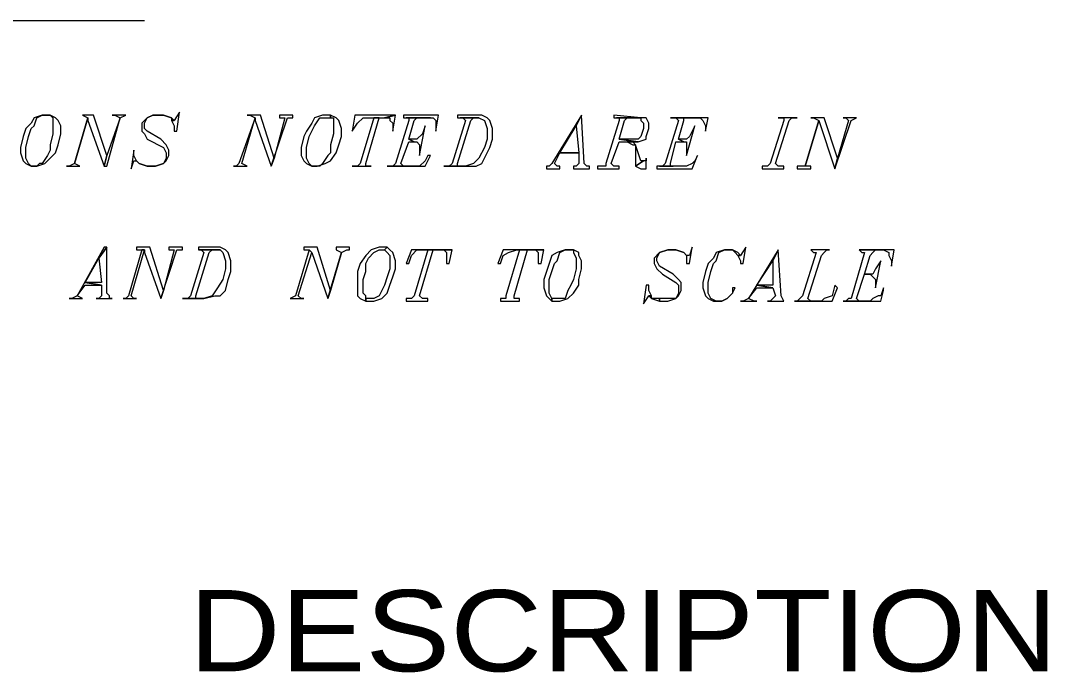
# Model space of a CAD drawing. Header units: inches. Extents: x 0.2 to 10.8, y 0.5 to 8.
# Drawn here: x 8.488 to 9.123, y 2.904 to 3.307 of the extents above; entities that cross this region are included whole.
import ezdxf

# ---------------------------------------------------------------- set-up
doc = ezdxf.new("R2010")
doc.units = ezdxf.units.IN
doc.header["$MEASUREMENT"] = 0
doc.layers.add('PDF_Geometry', color=7, linetype='Continuous')
doc.layers.add('PDF_Text', color=7, linetype='Continuous')
doc.styles.add('PDF Arial', font='arial.ttf')

msp = doc.modelspace()

# ---------------------------------------------------------------- linework, layer by layer
at = {"layer": 'PDF_Geometry', "lineweight": 9}
msp.add_lwpolyline([(8.14333, 3.30667), (8.565, 3.30667)], dxfattribs=at)
at = {"layer": 'PDF_Geometry', "lineweight": 13}
for points in [[(8.58667, 3.25), (8.58333, 3.245), (8.58333, 3.245), (8.58167, 3.245), (8.58333, 3.24167), (8.58333, 3.23833), (8.585, 3.23833), (8.58667, 3.25)], [(8.50667, 3.24833), (8.50167, 3.24833), (8.49667, 3.24667), (8.495, 3.24333), (8.49167, 3.24), (8.49, 3.235), (8.48833, 3.22833), (8.48833, 3.225), (8.49, 3.22), (8.49167, 3.21833), (8.495, 3.21667), (8.495, 3.21667), (8.49333, 3.21833), (8.49167, 3.22167), (8.49167, 3.22833), (8.49333, 3.235), (8.495, 3.24), (8.49667, 3.24167), (8.49834, 3.24667), (8.50167, 3.24833), (8.50667, 3.24833)], [(8.50667, 3.24833), (8.50667, 3.24833), (8.50833, 3.24667), (8.50833, 3.24333), (8.50833, 3.23667), (8.50667, 3.23), (8.50667, 3.22667), (8.505, 3.22333), (8.50167, 3.21833), (8.5, 3.21833), (8.49834, 3.21667), (8.495, 3.21667), (8.495, 3.21667), (8.49834, 3.21667), (8.50333, 3.21833), (8.50667, 3.22167), (8.51, 3.225), (8.51167, 3.23), (8.51333, 3.23667), (8.51333, 3.24167), (8.51167, 3.245), (8.51, 3.24667), (8.50667, 3.24833)], [(8.53, 3.24667), (8.52167, 3.21833), (8.51833, 3.21667), (8.51667, 3.21667), (8.51667, 3.21667), (8.525, 3.21667), (8.525, 3.21667), (8.525, 3.21667), (8.52167, 3.21833), (8.53, 3.24667)], [(8.53333, 3.24833), (8.52667, 3.24833), (8.52667, 3.24833), (8.52667, 3.24833), (8.53, 3.24667), (8.53, 3.24667), (8.53, 3.24667), (8.53, 3.245), (8.54, 3.21667), (8.54167, 3.22333), (8.53333, 3.24833)], [(8.55333, 3.24833), (8.545, 3.24833), (8.545, 3.24833), (8.54667, 3.24833), (8.55, 3.24667), (8.54167, 3.22333), (8.54, 3.21667), (8.54167, 3.21667), (8.55, 3.24667), (8.55333, 3.24833), (8.55333, 3.24833)], [(8.57667, 3.24833), (8.57, 3.24833), (8.56667, 3.24667), (8.56333, 3.24333), (8.56333, 3.23833), (8.565, 3.23667), (8.56667, 3.23333), (8.57667, 3.22833), (8.57833, 3.225), (8.57833, 3.22167), (8.57667, 3.21833), (8.57167, 3.21667), (8.56667, 3.21667), (8.56667, 3.21667), (8.57167, 3.21667), (8.57667, 3.21833), (8.57833, 3.22), (8.58, 3.22333), (8.58, 3.22667), (8.57833, 3.23), (8.575, 3.23333), (8.56667, 3.23833), (8.565, 3.24), (8.565, 3.24333), (8.56667, 3.24667), (8.57, 3.24833), (8.57667, 3.24833)], [(8.57667, 3.24833), (8.57667, 3.24833), (8.58167, 3.24667), (8.58167, 3.245), (8.58333, 3.245), (8.58167, 3.24667), (8.57667, 3.24833)], [(8.63333, 3.24667), (8.62333, 3.21833), (8.62167, 3.21667), (8.62, 3.21667), (8.62, 3.21667), (8.62833, 3.21667), (8.62833, 3.21667), (8.62833, 3.21667), (8.625, 3.21833), (8.63333, 3.24667)], [(8.63667, 3.24833), (8.62833, 3.24833), (8.62833, 3.24833), (8.63, 3.24833), (8.63333, 3.24667), (8.63333, 3.24667), (8.63333, 3.24667), (8.63333, 3.245), (8.64333, 3.21667), (8.645, 3.22167), (8.63667, 3.24833)], [(8.65667, 3.24833), (8.64833, 3.24833), (8.64833, 3.24667), (8.65, 3.24667), (8.65167, 3.24667), (8.645, 3.22167), (8.64333, 3.21667), (8.64333, 3.21667), (8.65333, 3.24667), (8.655, 3.24667), (8.65667, 3.24667), (8.65667, 3.24833)], [(8.68, 3.24833), (8.675, 3.24833), (8.67, 3.24667), (8.66833, 3.24333), (8.665, 3.23833), (8.66333, 3.235), (8.66167, 3.22833), (8.66167, 3.22333), (8.66333, 3.22), (8.665, 3.21833), (8.66833, 3.21667), (8.66833, 3.21667), (8.66667, 3.21833), (8.665, 3.22167), (8.665, 3.22833), (8.66667, 3.235), (8.66833, 3.23833), (8.67, 3.24167), (8.67333, 3.24667), (8.675, 3.24667), (8.68, 3.24667), (8.68, 3.24833)], [(8.68, 3.24833), (8.68, 3.24667), (8.68167, 3.24667), (8.68167, 3.24333), (8.68167, 3.23667), (8.68, 3.23), (8.68, 3.225), (8.67833, 3.22333), (8.675, 3.21833), (8.67333, 3.21667), (8.67167, 3.21667), (8.66833, 3.21667), (8.66833, 3.21667), (8.67167, 3.21667), (8.67667, 3.21833), (8.68, 3.22), (8.68333, 3.225), (8.685, 3.23), (8.68667, 3.235), (8.68667, 3.24), (8.685, 3.245), (8.68333, 3.24667), (8.68, 3.24833)], [(8.72, 3.24833), (8.695, 3.24833), (8.69333, 3.23833), (8.69333, 3.23833), (8.69667, 3.24333), (8.7, 3.24667), (8.70333, 3.24667), (8.70667, 3.24667), (8.71, 3.24667), (8.71333, 3.24667), (8.72, 3.24833)], [(8.71, 3.24667), (8.70667, 3.24667), (8.69833, 3.21833), (8.69667, 3.21667), (8.695, 3.21667), (8.69333, 3.21667), (8.69333, 3.21667), (8.705, 3.21667), (8.705, 3.21667), (8.70333, 3.21667), (8.70167, 3.21667), (8.70167, 3.21833), (8.71, 3.24667)], [(8.72, 3.24833), (8.71333, 3.24667), (8.71667, 3.24667), (8.71667, 3.245), (8.71833, 3.24333), (8.71833, 3.23833), (8.71833, 3.23833), (8.72, 3.24833)], [(8.72667, 3.24667), (8.72834, 3.24667), (8.72834, 3.245), (8.72, 3.21833), (8.71834, 3.21667), (8.71667, 3.21667), (8.72667, 3.21667), (8.725, 3.21667), (8.72334, 3.21833), (8.72834, 3.23167), (8.73167, 3.23167), (8.72834, 3.23333), (8.73167, 3.245), (8.73333, 3.24667), (8.735, 3.24667), (8.74167, 3.24667), (8.72667, 3.24667)], [(8.74667, 3.24833), (8.725, 3.24833), (8.725, 3.24667), (8.72667, 3.24667), (8.74167, 3.24667), (8.74334, 3.24667), (8.745, 3.245), (8.745, 3.24167), (8.745, 3.23833), (8.745, 3.23833), (8.74667, 3.24833)], [(8.77333, 3.24833), (8.75833, 3.24833), (8.75833, 3.24667), (8.76, 3.24667), (8.77167, 3.24667), (8.775, 3.245), (8.77667, 3.24), (8.77667, 3.23333), (8.775, 3.22833), (8.77167, 3.22167), (8.76834, 3.21833), (8.76334, 3.21667), (8.76, 3.21667), (8.75167, 3.21667), (8.75, 3.21667), (8.75, 3.21667), (8.76334, 3.21667), (8.77, 3.21667), (8.77333, 3.21833), (8.775, 3.22167), (8.77833, 3.22833), (8.78, 3.23333), (8.78, 3.24), (8.77833, 3.245), (8.77667, 3.24667), (8.77333, 3.24833)], [(8.76, 3.24667), (8.76167, 3.24667), (8.76334, 3.245), (8.755, 3.21833), (8.75334, 3.21667), (8.75167, 3.21667), (8.76, 3.21667), (8.75834, 3.21667), (8.75834, 3.21833), (8.76667, 3.245), (8.76834, 3.24667), (8.77, 3.24667), (8.77167, 3.24667), (8.76, 3.24667)], [(8.835, 3.24833), (8.835, 3.24833), (8.81667, 3.21833), (8.815, 3.21667), (8.81333, 3.21667), (8.81333, 3.215), (8.82167, 3.215), (8.82167, 3.21667), (8.82, 3.21667), (8.81833, 3.21833), (8.82167, 3.225), (8.83334, 3.225), (8.82167, 3.225), (8.83167, 3.24167), (8.835, 3.24833)], [(8.835, 3.24833), (8.83167, 3.24167), (8.83334, 3.225), (8.82167, 3.225), (8.83334, 3.225), (8.83334, 3.21833), (8.83167, 3.21667), (8.83, 3.21667), (8.83, 3.21667), (8.83, 3.215), (8.84, 3.215), (8.84, 3.21667), (8.83833, 3.21667), (8.83667, 3.21833), (8.83667, 3.21833), (8.835, 3.24833)], [(8.85667, 3.24667), (8.85833, 3.24667), (8.85833, 3.245), (8.85, 3.21833), (8.85, 3.21667), (8.84667, 3.21667), (8.845, 3.21667), (8.845, 3.215), (8.85833, 3.215), (8.85833, 3.21667), (8.85667, 3.21667), (8.855, 3.21667), (8.85334, 3.21833), (8.85833, 3.23167), (8.86333, 3.23167), (8.865, 3.23167), (8.87, 3.23167), (8.85833, 3.23333), (8.86167, 3.245), (8.86333, 3.24667), (8.865, 3.24667), (8.87167, 3.24667), (8.85667, 3.24667)], [(8.87167, 3.24667), (8.855, 3.24833), (8.855, 3.24667), (8.85667, 3.24667), (8.87167, 3.24667), (8.87167, 3.245), (8.87334, 3.24333), (8.87334, 3.24), (8.87167, 3.235), (8.87, 3.23333), (8.85833, 3.23333), (8.87, 3.23167), (8.875, 3.23333), (8.875, 3.235), (8.87667, 3.24), (8.87667, 3.24333), (8.875, 3.24667), (8.87167, 3.24667)], [(8.89167, 3.24667), (8.89333, 3.24667), (8.895, 3.245), (8.88667, 3.21833), (8.885, 3.21667), (8.88333, 3.21667), (8.89167, 3.21667), (8.89, 3.21667), (8.89, 3.21833), (8.89333, 3.23167), (8.89833, 3.23167), (8.895, 3.23333), (8.89833, 3.245), (8.89833, 3.24667), (8.90167, 3.24667), (8.90667, 3.24667), (8.89167, 3.24667)], [(8.91333, 3.24667), (8.89, 3.24667), (8.89, 3.24667), (8.89167, 3.24667), (8.90667, 3.24667), (8.90833, 3.24667), (8.91, 3.245), (8.91167, 3.24167), (8.91167, 3.23833), (8.91167, 3.23833), (8.91333, 3.24667)], [(8.96833, 3.24667), (8.95667, 3.24667), (8.95667, 3.24667), (8.95834, 3.24667), (8.96, 3.24667), (8.96, 3.245), (8.95167, 3.21833), (8.95, 3.21667), (8.94833, 3.21667), (8.94667, 3.21667), (8.94667, 3.215), (8.96, 3.215), (8.96, 3.21667), (8.95834, 3.21667), (8.95667, 3.21667), (8.955, 3.21833), (8.96333, 3.245), (8.965, 3.24667), (8.96667, 3.24667), (8.96833, 3.24667)], [(8.98167, 3.245), (8.97333, 3.21667), (8.97, 3.21667), (8.96833, 3.21667), (8.96833, 3.215), (8.97667, 3.215), (8.97667, 3.21667), (8.97667, 3.21667), (8.97333, 3.21667), (8.98167, 3.245)], [(8.985, 3.24667), (8.97667, 3.24667), (8.97667, 3.24667), (8.97833, 3.24667), (8.98167, 3.245), (8.98167, 3.245), (8.98167, 3.245), (8.98167, 3.245), (8.99167, 3.215), (8.99333, 3.22167), (8.985, 3.24667)], [(9.005, 3.24667), (8.99667, 3.24667), (8.99667, 3.24667), (8.99833, 3.24667), (9, 3.245), (8.99333, 3.22167), (8.99167, 3.215), (8.99167, 3.215), (9.00167, 3.245), (9.005, 3.24667), (9.005, 3.24667)], [(8.73833, 3.24167), (8.73667, 3.23667), (8.73333, 3.23333), (8.73167, 3.23333), (8.72834, 3.23333), (8.73167, 3.23167), (8.73333, 3.23167), (8.735, 3.23), (8.735, 3.22333), (8.73833, 3.24167)], [(8.905, 3.24167), (8.90167, 3.235), (8.9, 3.23333), (8.89833, 3.23333), (8.895, 3.23333), (8.89833, 3.23167), (8.9, 3.23167), (8.9, 3.22833), (8.9, 3.22333), (8.905, 3.24167)], [(8.865, 3.23167), (8.86333, 3.23167), (8.86667, 3.23), (8.86833, 3.23), (8.86833, 3.21667), (8.87333, 3.22), (8.87167, 3.22), (8.86833, 3.23), (8.86667, 3.23167), (8.865, 3.23167)], [(8.55833, 3.22667), (8.55833, 3.22667), (8.55667, 3.215), (8.55833, 3.22), (8.56, 3.22), (8.56, 3.22), (8.55833, 3.22333), (8.55833, 3.22667)], [(8.56, 3.22), (8.56, 3.22), (8.56167, 3.21833), (8.56667, 3.21667), (8.56667, 3.21667), (8.56167, 3.21833), (8.56, 3.22)], [(8.74, 3.22333), (8.73833, 3.22), (8.73833, 3.22), (8.735, 3.21667), (8.73167, 3.21667), (8.72667, 3.21667), (8.71667, 3.21667), (8.715, 3.21667), (8.715, 3.21667), (8.73833, 3.21667), (8.74167, 3.22333), (8.74, 3.22333)], [(8.875, 3.22167), (8.875, 3.22167), (8.875, 3.22), (8.87334, 3.22), (8.87334, 3.22), (8.86834, 3.21667), (8.87167, 3.215), (8.875, 3.215), (8.875, 3.22), (8.875, 3.22167)], [(8.90667, 3.22333), (8.905, 3.22), (8.90333, 3.21833), (8.9, 3.21667), (8.89833, 3.21667), (8.89167, 3.21667), (8.88333, 3.21667), (8.88167, 3.21667), (8.88167, 3.215), (8.90333, 3.215), (8.90667, 3.22333)], [(8.54167, 3.16667), (8.54, 3.16667), (8.52333, 3.13667), (8.52, 3.135), (8.51833, 3.135), (8.51833, 3.135), (8.52667, 3.135), (8.52667, 3.135), (8.52667, 3.135), (8.52333, 3.13667), (8.52833, 3.14333), (8.53833, 3.14333), (8.52833, 3.145), (8.53667, 3.16), (8.54167, 3.16667)], [(8.54167, 3.16667), (8.53667, 3.16), (8.53833, 3.145), (8.52833, 3.145), (8.53833, 3.14333), (8.53833, 3.13833), (8.53833, 3.13667), (8.53667, 3.135), (8.535, 3.135), (8.535, 3.135), (8.545, 3.135), (8.545, 3.135), (8.54333, 3.135), (8.54333, 3.13667), (8.54167, 3.13833), (8.54167, 3.16667)], [(8.56333, 3.165), (8.555, 3.13667), (8.55333, 3.135), (8.55167, 3.135), (8.55167, 3.135), (8.56, 3.135), (8.56, 3.135), (8.55833, 3.135), (8.55667, 3.13667), (8.565, 3.165), (8.56333, 3.165)], [(8.56833, 3.16667), (8.56, 3.16667), (8.56, 3.165), (8.56167, 3.165), (8.56333, 3.165), (8.56333, 3.165), (8.565, 3.165), (8.565, 3.16333), (8.575, 3.135), (8.57667, 3.14), (8.56833, 3.16667)], [(8.58833, 3.16667), (8.58, 3.16667), (8.58, 3.165), (8.58167, 3.165), (8.58333, 3.165), (8.57667, 3.14), (8.575, 3.135), (8.575, 3.135), (8.585, 3.165), (8.58667, 3.165), (8.58833, 3.165), (8.58833, 3.16667)], [(8.61167, 3.16667), (8.59833, 3.16667), (8.59833, 3.165), (8.59833, 3.165), (8.61167, 3.165), (8.61333, 3.16333), (8.615, 3.15833), (8.615, 3.15333), (8.61333, 3.14667), (8.61, 3.14167), (8.60667, 3.13667), (8.60167, 3.135), (8.59833, 3.135), (8.59, 3.135), (8.58833, 3.135), (8.58833, 3.135), (8.60167, 3.135), (8.60833, 3.13667), (8.61167, 3.13667), (8.615, 3.14), (8.61667, 3.14667), (8.61833, 3.15167), (8.61833, 3.15833), (8.61667, 3.16333), (8.615, 3.165), (8.61167, 3.16667)], [(8.59833, 3.165), (8.6, 3.165), (8.60167, 3.16333), (8.59333, 3.13667), (8.59167, 3.135), (8.59, 3.135), (8.59833, 3.135), (8.59667, 3.135), (8.59667, 3.13667), (8.605, 3.16333), (8.60667, 3.165), (8.60833, 3.165), (8.61167, 3.165), (8.59833, 3.165)], [(8.66667, 3.165), (8.65833, 3.13667), (8.655, 3.135), (8.655, 3.135), (8.655, 3.135), (8.66333, 3.135), (8.66333, 3.135), (8.66167, 3.135), (8.66, 3.13667), (8.66833, 3.16333), (8.66667, 3.165)], [(8.67167, 3.16667), (8.66333, 3.16667), (8.66333, 3.165), (8.665, 3.165), (8.66667, 3.165), (8.66667, 3.165), (8.66833, 3.16333), (8.66833, 3.16333), (8.67833, 3.135), (8.68, 3.14), (8.67167, 3.16667)], [(8.69167, 3.16667), (8.68334, 3.16667), (8.68334, 3.165), (8.68334, 3.165), (8.68667, 3.16333), (8.68, 3.14), (8.67833, 3.135), (8.67833, 3.135), (8.68667, 3.16333), (8.69, 3.165), (8.69167, 3.165), (8.69167, 3.16667)], [(8.715, 3.16667), (8.71, 3.16667), (8.705, 3.165), (8.70167, 3.16167), (8.69833, 3.15667), (8.69667, 3.15167), (8.69667, 3.14667), (8.69667, 3.14167), (8.69667, 3.13667), (8.69833, 3.135), (8.70167, 3.13333), (8.70167, 3.135), (8.70167, 3.13667), (8.7, 3.13833), (8.7, 3.14667), (8.70167, 3.15167), (8.70167, 3.15667), (8.70333, 3.16), (8.70667, 3.16333), (8.71, 3.165), (8.71333, 3.165), (8.715, 3.16667)], [(8.715, 3.16667), (8.71333, 3.165), (8.715, 3.16333), (8.71667, 3.16167), (8.71667, 3.15333), (8.715, 3.14833), (8.71333, 3.14333), (8.71167, 3.14), (8.71, 3.13667), (8.70667, 3.135), (8.70667, 3.135), (8.70167, 3.135), (8.70167, 3.13333), (8.70667, 3.13333), (8.71167, 3.135), (8.715, 3.13833), (8.71667, 3.14333), (8.71833, 3.14833), (8.72, 3.15333), (8.72, 3.15833), (8.71833, 3.16333), (8.71667, 3.165), (8.715, 3.16667)], [(8.74333, 3.165), (8.74, 3.165), (8.73167, 3.13667), (8.73, 3.135), (8.72833, 3.135), (8.72667, 3.135), (8.72667, 3.13333), (8.74, 3.13333), (8.74, 3.135), (8.73833, 3.135), (8.73667, 3.135), (8.735, 3.13667), (8.74333, 3.165)], [(8.755, 3.165), (8.73, 3.165), (8.72667, 3.15667), (8.72833, 3.15667), (8.73, 3.16167), (8.73333, 3.165), (8.73833, 3.165), (8.74, 3.165), (8.74333, 3.165), (8.74833, 3.165), (8.755, 3.165)], [(8.755, 3.165), (8.74833, 3.165), (8.75, 3.165), (8.75167, 3.16333), (8.75167, 3.16167), (8.75167, 3.15667), (8.75333, 3.15667), (8.755, 3.165)], [(8.81167, 3.165), (8.78667, 3.165), (8.78333, 3.15667), (8.785, 3.15667), (8.78667, 3.16167), (8.79, 3.16333), (8.795, 3.165), (8.79667, 3.165), (8.80167, 3.165), (8.805, 3.165), (8.81167, 3.165)], [(8.80167, 3.165), (8.79667, 3.165), (8.78833, 3.13667), (8.78833, 3.135), (8.785, 3.135), (8.785, 3.135), (8.785, 3.13333), (8.79667, 3.13333), (8.79667, 3.135), (8.795, 3.135), (8.79333, 3.135), (8.79333, 3.13667), (8.80167, 3.165)], [(8.81167, 3.165), (8.805, 3.165), (8.80667, 3.165), (8.80833, 3.16333), (8.80833, 3.16), (8.80833, 3.15667), (8.81, 3.15667), (8.81167, 3.165)], [(8.83, 3.165), (8.825, 3.165), (8.82, 3.16333), (8.81667, 3.16167), (8.815, 3.15667), (8.81333, 3.15167), (8.81167, 3.14667), (8.81167, 3.14167), (8.81333, 3.13667), (8.815, 3.135), (8.81667, 3.13333), (8.81667, 3.135), (8.81667, 3.135), (8.815, 3.13833), (8.815, 3.14667), (8.81667, 3.15167), (8.81833, 3.15667), (8.82, 3.15833), (8.82167, 3.16333), (8.825, 3.165), (8.83, 3.165)], [(8.83, 3.165), (8.83, 3.165), (8.83, 3.16333), (8.83167, 3.16), (8.83167, 3.15333), (8.83, 3.14667), (8.82833, 3.14333), (8.82667, 3.14), (8.825, 3.135), (8.82167, 3.135), (8.82167, 3.135), (8.81667, 3.135), (8.81667, 3.13333), (8.82167, 3.13333), (8.82667, 3.135), (8.83, 3.13833), (8.83333, 3.14333), (8.83333, 3.14667), (8.835, 3.15333), (8.835, 3.15833), (8.83333, 3.16167), (8.83333, 3.16333), (8.83, 3.165)], [(8.89333, 3.165), (8.88833, 3.165), (8.88333, 3.16333), (8.88, 3.16), (8.88, 3.15667), (8.88167, 3.15333), (8.885, 3.15), (8.89333, 3.145), (8.895, 3.14333), (8.895, 3.13833), (8.89333, 3.135), (8.88833, 3.135), (8.88333, 3.135), (8.88333, 3.13333), (8.88833, 3.13333), (8.89333, 3.135), (8.895, 3.13667), (8.89667, 3.14), (8.89667, 3.145), (8.895, 3.14667), (8.89167, 3.15), (8.88333, 3.155), (8.88167, 3.15833), (8.88167, 3.16), (8.88333, 3.16333), (8.88833, 3.165), (8.89333, 3.165)], [(8.89333, 3.165), (8.89333, 3.165), (8.89833, 3.16333), (8.9, 3.16167), (8.9, 3.16167), (8.89833, 3.16333), (8.89333, 3.165)], [(8.90333, 3.16667), (8.90167, 3.16167), (8.9, 3.16167), (8.9, 3.16167), (8.9, 3.15833), (8.9, 3.15667), (8.90167, 3.15667), (8.90333, 3.16667)], [(8.92833, 3.165), (8.92333, 3.165), (8.91833, 3.16333), (8.91667, 3.16), (8.91333, 3.15667), (8.91167, 3.15167), (8.91, 3.145), (8.91, 3.14167), (8.91167, 3.13667), (8.91333, 3.135), (8.91667, 3.13333), (8.91833, 3.13333), (8.915, 3.135), (8.91333, 3.13833), (8.91333, 3.145), (8.915, 3.15167), (8.91667, 3.15667), (8.91833, 3.15833), (8.92, 3.16333), (8.92333, 3.165), (8.92833, 3.165)], [(8.92833, 3.165), (8.92833, 3.165), (8.93, 3.16333), (8.93167, 3.16167), (8.93333, 3.16167), (8.93167, 3.16333), (8.92833, 3.165)], [(8.93667, 3.16667), (8.93333, 3.16167), (8.93333, 3.16167), (8.93167, 3.16167), (8.93333, 3.15833), (8.93333, 3.15667), (8.935, 3.15667), (8.93667, 3.16667)], [(8.95667, 3.165), (8.95667, 3.165), (8.93833, 3.135), (8.935, 3.13333), (8.93333, 3.13333), (8.93333, 3.13333), (8.94333, 3.13333), (8.94333, 3.13333), (8.94167, 3.13333), (8.93833, 3.135), (8.94333, 3.14167), (8.95333, 3.14167), (8.94333, 3.14333), (8.95333, 3.15833), (8.95667, 3.165)], [(8.95667, 3.165), (8.95333, 3.15833), (8.95333, 3.14333), (8.94333, 3.14333), (8.95333, 3.14167), (8.955, 3.13667), (8.95333, 3.135), (8.95167, 3.13333), (8.95, 3.13333), (8.95, 3.13333), (8.96, 3.13333), (8.96, 3.13333), (8.96, 3.13333), (8.95833, 3.13667), (8.95833, 3.13667), (8.95667, 3.165)], [(8.98833, 3.165), (8.97667, 3.165), (8.97667, 3.165), (8.97667, 3.165), (8.97833, 3.16333), (8.98, 3.16333), (8.97167, 3.13667), (8.97, 3.135), (8.96833, 3.13333), (8.97667, 3.13333), (8.975, 3.135), (8.975, 3.135), (8.98333, 3.16167), (8.985, 3.16333), (8.98667, 3.165), (8.98833, 3.165)], [(9.00667, 3.165), (9.00833, 3.16333), (9.01, 3.16333), (9.00167, 3.135), (9, 3.135), (8.99833, 3.13333), (9.00667, 3.13333), (9.005, 3.135), (9.005, 3.135), (9.01, 3.15), (9.01333, 3.15), (9.01, 3.15), (9.01333, 3.16167), (9.015, 3.16333), (9.01667, 3.165), (9.02167, 3.165), (9.00667, 3.165)], [(9.02833, 3.165), (9.00667, 3.165), (9.00667, 3.165), (9.00667, 3.165), (9.02167, 3.165), (9.025, 3.16333), (9.025, 3.16167), (9.02667, 3.15833), (9.02667, 3.155), (9.02667, 3.155), (9.02833, 3.165)], [(9.02, 3.15833), (9.01667, 3.15333), (9.015, 3.15), (9.01333, 3.15), (9.01, 3.15), (9.01333, 3.15), (9.015, 3.14833), (9.01667, 3.14667), (9.01667, 3.14167), (9.02, 3.15833)], [(8.87667, 3.14333), (8.875, 3.14333), (8.87333, 3.13167), (8.87667, 3.13667), (8.87667, 3.13667), (8.87833, 3.13667), (8.87667, 3.14), (8.87667, 3.14333)], [(8.92833, 3.14167), (8.92833, 3.13833), (8.925, 3.135), (8.92167, 3.13333), (8.91833, 3.13333), (8.91667, 3.13333), (8.92167, 3.13333), (8.925, 3.135), (8.92833, 3.13833), (8.93, 3.14167), (8.92833, 3.14167)], [(8.99167, 3.14333), (8.99, 3.13667), (8.985, 3.135), (8.98333, 3.13333), (8.97667, 3.13333), (8.96833, 3.13333), (8.96667, 3.13333), (8.96667, 3.13333), (8.99, 3.13333), (8.99333, 3.14167), (8.99167, 3.14333)], [(9.02167, 3.14167), (9.02, 3.13667), (9.01833, 3.13667), (9.015, 3.135), (9.01333, 3.13333), (9.00667, 3.13333), (8.99833, 3.13333), (8.99667, 3.13333), (8.99667, 3.13333), (9.02, 3.13333), (9.02167, 3.14), (9.02167, 3.14167)], [(8.87833, 3.13667), (8.87667, 3.13667), (8.87833, 3.135), (8.88333, 3.13333), (8.88333, 3.135), (8.87833, 3.135), (8.87833, 3.13667)]]:
    msp.add_lwpolyline(points, dxfattribs=at)

# ---------------------------------------------------------------- texts
at = {"layer": 'PDF_Text', "insert": (8.5923, 2.90409), "char_height": 0.0501698, "attachment_point": 7, "style": 'PDF Arial'}
msp.add_mtext('\\W1.121513;DESCRIPTION', dxfattribs=at)

doc.saveas('drawing.dxf')
